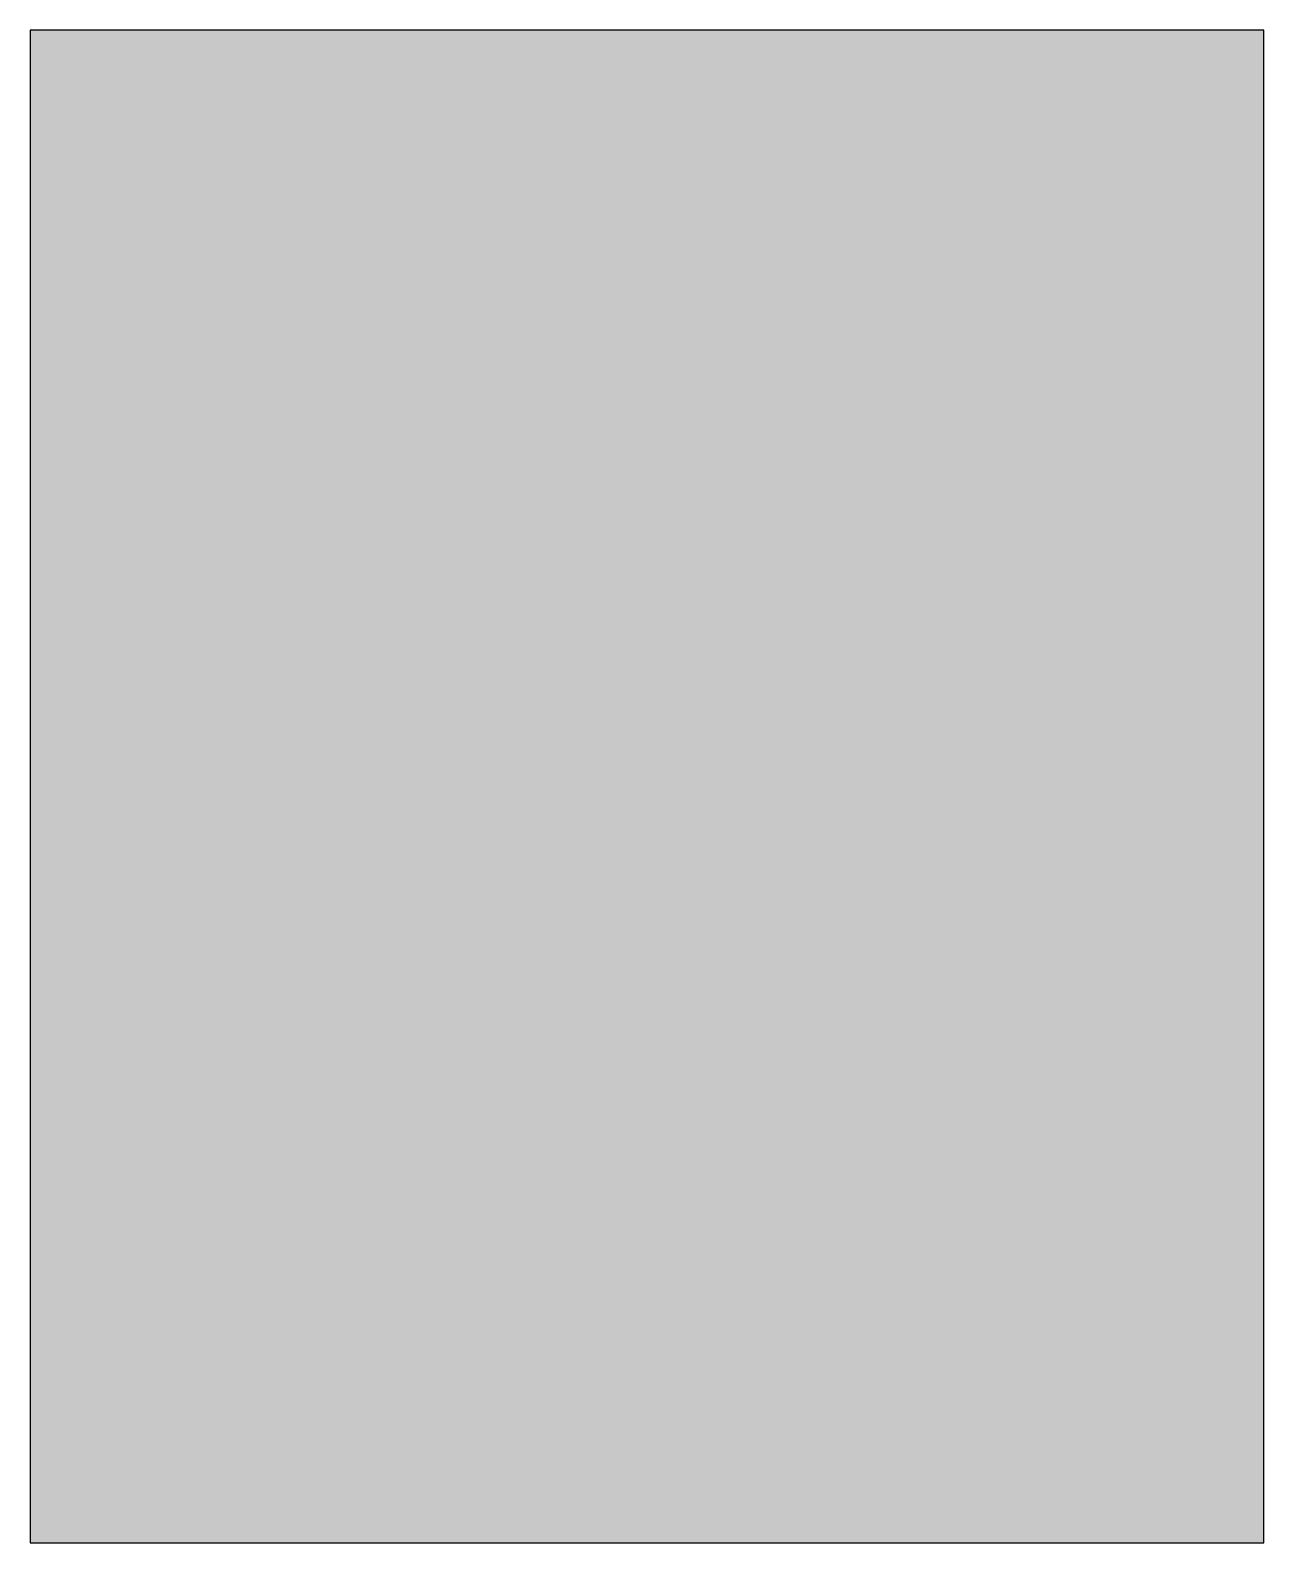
# Model space of a CAD drawing. Header units: millimetres. Extents: x -153298 to 620751, y -313239 to 250031.
# Drawn here: x 46746.7 to 46869.2, y 61188.4 to 61338.7 of the extents above; entities that cross this region are included whole.
import ezdxf

# ---------------------------------------------------------------- set-up
doc = ezdxf.new("R2010")
doc.units = ezdxf.units.MM
for name, color, linetype in [('000 - CONCRETE_COL_CUT_COLOR_1', 1, 'Continuous'), ('000 - CONCRETE_COL_CUT_COLOR_5', 5, 'Continuous'), ('000 - CONCRETE_COL_HATCH_', 251, 'Continuous'), ('000 - CONCRETE_COL_WIPEOUT_', 250, 'Continuous')]:
    doc.layers.add(name, color=color, linetype=linetype)

# ---------------------------------------------------------------- blocks, each defined once
blk = doc.blocks.new('*U4806')
at = {"layer": '000 - CONCRETE_COL_HATCH_'}
h = blk.add_hatch(dxfattribs=at)
h.set_pattern_fill('AR-CONC', color=256, scale=0.04)
h.set_pattern_definition([(50, (245.0074, -842793.2995), (7.28738676, -0.63756342), [0.762, -8.382]), (355, (245.007, -842793.2995), (-1.40973686, 7.64227381), [0.6096, -6.70562337]), (100.4514447, (245.615, -842793.3526), (5.877649884, 7.004710076), [0.64760035, -7.123609784]), (46.1842, (245.007, -842791.2675), (10.84316164, -1.68169312), [1.143, -12.573]), (96.6355576, (245.911, -842791.408), (9.49616536, 9.89704498), [0.97140093, -10.68542433]), (351.1841512, (245.007, -842791.267), (9.49616536, 9.89704498), [0.91439868, -10.05838928]), (21, (246.0234, -842791.7755), (6.06457565, -4.090607927), [0.762, -8.382]), (326, (246.023, -842791.7755), (2.472081134, 7.367518645), [0.6096, -6.7056]), (71.451445, (246.529, -842792.116), (8.53665677, 3.276910755), [0.64760035, -7.123597504]), (37.5, (245.0074, -842793.2995), (0.12354413, 3.382201555), [0, -6.62432, 0, -6.8072, 0, -6.731]), (7.5, (245.0074, -842793.2995), (2.6727865, 4.007222993), [0, -3.88112, 0, -6.47192, 0, -2.5654]), (327.5, (242.7417, -842793.2995), (5.423623807, -0.22914976), [0, -2.54, 0, -7.9248, 0, -10.5156]), (317.5, (241.7257, -842793.2995), (5.925167255, 1.01705964), [0, -3.302, 0, -5.26288, 0, -7.4676])])
h.paths.add_polyline_path([(0, 0), (122.5, 0), (122.5, 150.29), (0, 150.29)])
at = {"layer": '000 - CONCRETE_COL_CUT_COLOR_1', "color": 0, "lineweight": -2}
blk.add_lwpolyline([(0, 0), (122.5, 0), (122.5, 150.29), (0, 150.29), (0, 150.29), (0, 150.29), (0, 150.29), (0, 150.29), (0, 150.29), (0, 150.29), (0, 150.29), (0, 150.29), (0, 150.29), (0, 150.29), (0, 150.29), (0, 150.29), (0, 150.29), (0, 150.29), (0, 150.29), (0, 150.29), (0, 150.29), (0, 150.29), (0, 150.29), (0, 150.29), (0, 150.29), (0, 150.29), (0, 150.29), (0, 150.29), (0, 150.29), (0, 150.29), (0, 150.29), (0, 150.29), (0, 150.29), (0, 150.29), (0, 150.29), (0, 150.29), (0, 150.29), (0, 150.29), (0, 150.29), (0, 150.29), (0, 150.29), (0, 150.29), (0, 150.29), (0, 150.29), (0, 150.29), (0, 150.29), (0, 150.29), (0, 150.29)], close=True, dxfattribs=at)

msp = doc.modelspace()

# ---------------------------------------------------------------- block references
at = {"layer": '000 - CONCRETE_COL_CUT_COLOR_5'}
msp.add_blockref('*U4806', (46746.6736, 61188.3619), dxfattribs=at)

doc.saveas('drawing.dxf')
